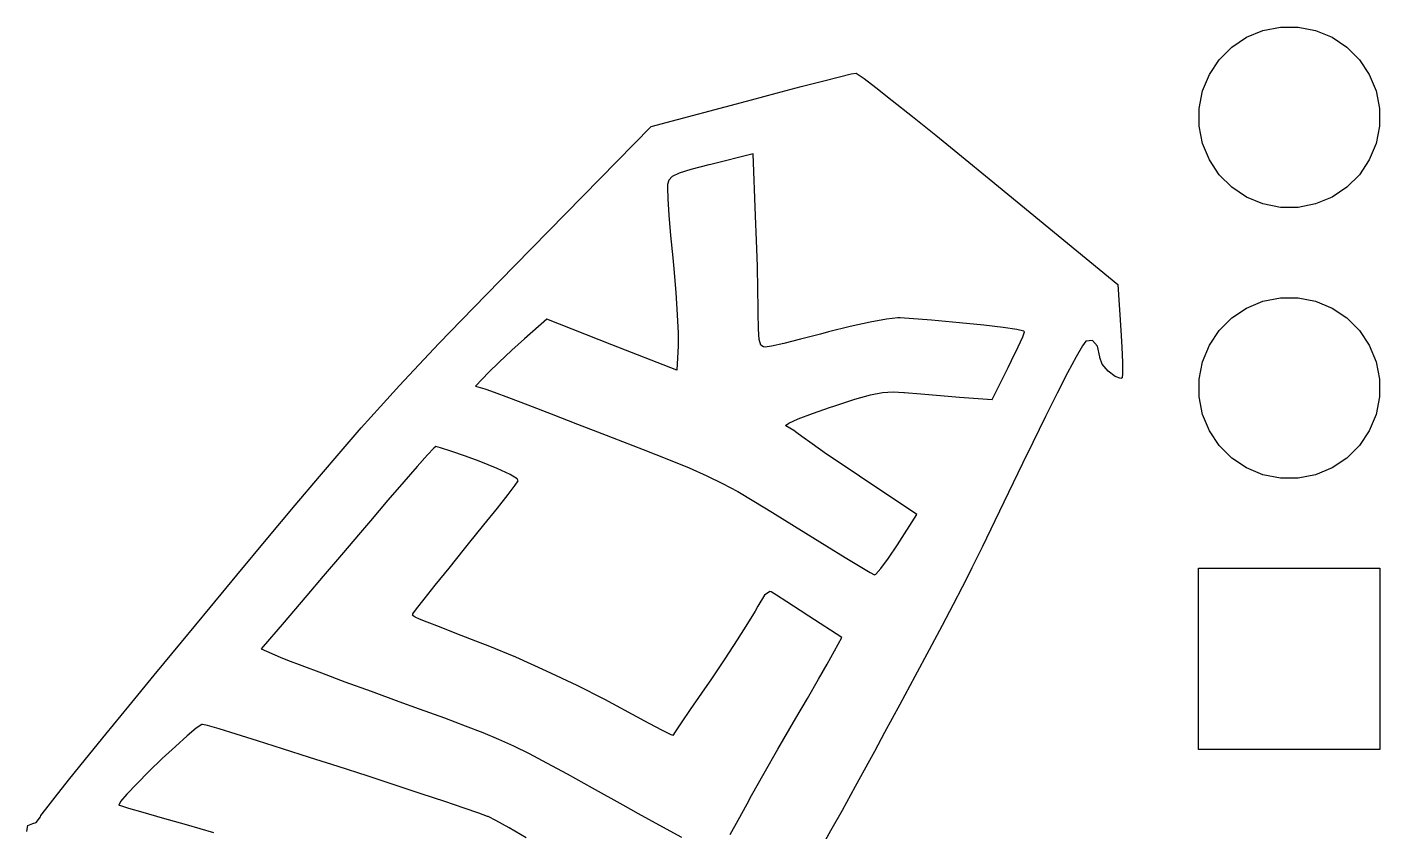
# Model space of a CAD drawing. Header units: millimetres. Extents: x 50.8 to 70.2, y -80.5 to -30.
# Drawn here: x 57.55 to 70.24, y -63.47 to -55.92 of the extents above; entities that cross this region are included whole.
import ezdxf

# ---------------------------------------------------------------- set-up
doc = ezdxf.new("R2010")
doc.units = ezdxf.units.MM
doc.layers.add('B.Mask', color=4, linetype='CONTINUOUS', true_color=0x02ffee)

msp = doc.modelspace()

# ---------------------------------------------------------------- linework, layer by layer
at = {"layer": 'B.Mask', "linetype": 'CONTINUOUS'}
for p, q in [((69.143258, -55.956601), (69.306685, -55.924093)), ((69.306685, -55.924093), (69.473315, -55.924093)), ((69.473315, -55.924093), (69.636742, -55.956601)), ((68.850766, -56.112941), (68.989313, -56.020367)), ((68.989313, -56.020367), (69.143258, -55.956601)), ((69.636742, -55.956601), (69.790687, -56.020367)), ((69.790687, -56.020367), (69.929234, -56.112941)), ((68.732941, -56.230766), (68.850766, -56.112941)), ((69.929234, -56.112941), (70.047059, -56.230766)), ((68.640367, -56.369313), (68.732941, -56.230766)), ((70.047059, -56.230766), (70.139633, -56.369313)), ((64.812188, -56.482471), (65.014006, -56.430409)), ((65.014006, -56.430409), (65.173885, -56.390171)), ((65.173885, -56.390171), (65.28184, -56.364301)), ((65.28184, -56.364301), (65.327883, -56.355345)), ((65.327883, -56.355345), (65.339663, -56.361387)), ((65.339663, -56.361387), (65.403085, -56.406619)), ((65.403085, -56.406619), (65.514555, -56.491944)), ((68.576601, -56.523258), (68.640367, -56.369313)), ((70.139633, -56.369313), (70.203399, -56.523258)), ((64.34657, -56.605483), (64.578421, -56.543809)), ((64.578421, -56.543809), (64.812188, -56.482471)), ((65.514555, -56.491944), (65.667873, -56.612428)), ((68.544093, -56.686685), (68.576601, -56.523258)), ((70.203399, -56.523258), (70.235907, -56.686685)), ((63.407364, -56.856874), (64.34657, -56.605483)), ((65.667873, -56.612428), (65.856832, -56.76314)), ((68.544093, -56.853315), (68.544093, -56.686685)), ((70.235907, -56.686685), (70.235907, -56.853315)), ((65.856832, -56.76314), (66.075232, -56.939148)), ((62.125636, -58.163382), (63.407364, -56.856874)), ((66.075232, -56.939148), (66.316868, -57.13552)), ((68.576601, -57.016742), (68.544093, -56.853315)), ((70.235907, -56.853315), (70.203399, -57.016742)), ((68.640367, -57.170687), (68.576601, -57.016742)), ((70.203399, -57.016742), (70.139633, -57.170687)), ((64.362124, -57.112906), (63.967352, -57.21178)), ((64.386217, -57.69377), (64.362124, -57.112906)), ((66.316868, -57.13552), (66.575537, -57.347322)), ((68.732941, -57.309234), (68.640367, -57.170687)), ((70.139633, -57.170687), (70.047059, -57.309234)), ((63.603913, -57.326025), (63.57195, -57.359147)), ((63.668425, -57.295277), (63.603913, -57.326025)), ((63.778441, -57.260905), (63.668425, -57.295277)), ((63.946914, -57.216909), (63.778441, -57.260905)), ((63.967352, -57.21178), (63.946914, -57.216909)), ((68.850766, -57.427059), (68.732941, -57.309234)), ((70.047059, -57.309234), (69.929234, -57.427059)), ((63.559583, -57.400645), (63.558239, -57.431902)), ((63.558239, -57.431902), (63.56195, -57.535285)), ((63.57195, -57.359147), (63.559583, -57.400645)), ((66.575537, -57.347322), (67.781085, -58.338046)), ((68.989313, -57.519633), (68.850766, -57.427059)), ((69.929234, -57.427059), (69.790687, -57.519633)), ((63.56195, -57.535285), (63.572302, -57.688971)), ((69.143258, -57.583399), (68.989313, -57.519633)), ((69.306685, -57.615907), (69.143258, -57.583399)), ((69.636742, -57.583399), (69.473315, -57.615907)), ((69.790687, -57.519633), (69.636742, -57.583399)), ((63.572302, -57.688971), (63.588228, -57.878015)), ((64.394982, -57.927291), (64.386217, -57.69377)), ((69.473315, -57.615907), (69.306685, -57.615907)), ((63.588228, -57.878015), (63.60866, -58.087474)), ((64.40234, -58.165585), (64.394982, -57.927291)), ((63.60866, -58.087474), (63.618904, -58.190834)), ((61.861645, -58.432945), (62.125636, -58.163382)), ((63.618904, -58.190834), (63.637904, -58.41425)), ((64.407649, -58.384625), (64.40234, -58.165585)), ((67.781085, -58.338046), (67.810324, -58.767472)), ((61.628267, -58.672693), (61.861645, -58.432945)), ((63.637904, -58.41425), (63.651694, -58.622245)), ((64.410268, -58.560387), (64.407649, -58.384625)), ((69.143258, -58.496601), (69.306685, -58.464093)), ((69.306685, -58.464093), (69.473315, -58.464093)), ((69.473315, -58.464093), (69.636742, -58.496601)), ((64.410433, -58.600513), (64.410268, -58.560387)), ((64.412136, -58.758126), (64.410433, -58.600513)), ((68.850766, -58.652941), (68.989313, -58.560367)), ((68.989313, -58.560367), (69.143258, -58.496601)), ((69.636742, -58.496601), (69.790687, -58.560367)), ((69.790687, -58.560367), (69.929234, -58.652941)), ((61.418887, -58.890054), (61.628267, -58.672693)), ((62.42865, -58.665256), (62.218504, -58.848369)), ((63.037859, -58.904378), (62.42865, -58.665256)), ((63.651694, -58.622245), (63.659089, -58.795302)), ((65.272125, -58.732956), (65.070613, -58.78404)), ((65.458961, -58.691584), (65.272125, -58.732956)), ((65.613943, -58.663316), (65.458961, -58.691584)), ((65.719893, -58.651549), (65.613943, -58.663316)), ((65.739932, -58.651771), (65.719893, -58.651549)), ((66.034291, -58.674206), (65.739932, -58.651771)), ((66.299275, -58.697309), (66.034291, -58.674206)), ((66.526583, -58.720141), (66.299275, -58.697309)), ((66.707914, -58.741766), (66.526583, -58.720141)), ((68.732941, -58.770766), (68.850766, -58.652941)), ((69.929234, -58.652941), (70.047059, -58.770766)), ((62.218504, -58.848369), (62.10047, -58.95392)), ((63.659089, -58.795302), (63.658901, -58.913906)), ((64.419006, -58.855342), (64.412136, -58.758126)), ((64.433905, -58.906219), (64.419006, -58.855342)), ((64.808203, -58.852619), (64.650486, -58.891253)), ((64.993546, -58.804646), (64.808203, -58.852619)), ((65.070613, -58.78404), (64.993546, -58.804646)), ((66.834967, -58.761247), (66.707914, -58.741766)), ((66.899443, -58.777647), (66.834967, -58.761247)), ((66.847852, -58.924651), (66.890083, -58.829372)), ((66.890083, -58.829372), (66.905865, -58.783377)), ((66.905865, -58.783377), (66.899443, -58.777647)), ((67.810324, -58.767472), (67.819955, -58.927633)), ((68.640367, -58.909313), (68.732941, -58.770766)), ((70.047059, -58.770766), (70.139633, -58.909313)), ((61.226885, -59.092455), (61.418887, -58.890054)), ((62.10047, -58.95392), (61.977391, -59.068835)), ((63.647067, -59.143501), (63.037859, -58.904378)), ((63.658901, -58.913906), (63.647067, -59.143501)), ((64.459696, -58.92481), (64.433905, -58.906219)), ((64.476795, -58.926393), (64.459696, -58.92481)), ((64.535112, -58.91702), (64.476795, -58.926393)), ((64.650486, -58.891253), (64.535112, -58.91702)), ((66.786842, -59.052285), (66.847852, -58.924651)), ((67.450807, -58.914313), (67.392307, -59.015953)), ((67.482442, -58.870736), (67.450807, -58.914313)), ((67.482754, -58.870528), (67.482442, -58.870736)), ((67.545755, -58.862548), (67.482754, -58.870528)), ((67.592749, -58.915961), (67.545755, -58.862548)), ((67.612815, -59.01785), (67.592749, -58.915961)), ((67.819955, -58.927633), (67.825953, -59.071575)), ((68.576601, -59.063258), (68.640367, -58.909313)), ((70.139633, -58.909313), (70.203399, -59.063258)), ((61.045646, -59.287323), (61.226885, -59.092455)), ((61.977391, -59.068835), (61.88359, -59.161463)), ((66.754628, -59.117113), (66.786842, -59.052285)), ((67.392307, -59.015953), (67.311732, -59.166511)), ((67.612919, -59.024529), (67.612815, -59.01785)), ((67.636746, -59.084737), (67.612919, -59.024529)), ((67.692647, -59.150621), (67.636746, -59.084737)), ((67.825953, -59.071575), (67.827067, -59.172025)), ((68.544093, -59.226685), (68.576601, -59.063258)), ((70.203399, -59.063258), (70.235907, -59.226685)), ((61.88359, -59.161463), (61.758822, -59.291442)), ((66.60339, -59.417909), (66.754628, -59.117113)), ((67.311732, -59.166511), (67.213871, -59.356841)), ((67.758351, -59.202124), (67.692647, -59.150621)), ((67.811582, -59.219188), (67.758351, -59.202124)), ((67.822866, -59.213595), (67.811582, -59.219188)), ((67.827067, -59.172025), (67.822866, -59.213595)), ((68.544093, -59.393315), (68.544093, -59.226685)), ((70.235907, -59.226685), (70.235907, -59.393315)), ((60.868551, -59.482088), (61.045646, -59.287323)), ((61.758822, -59.291442), (61.846346, -59.318066)), ((61.846346, -59.318066), (61.857662, -59.321823)), ((61.857662, -59.321823), (61.93456, -59.349773)), ((61.93456, -59.349773), (62.068367, -59.399898)), ((65.461875, -59.374834), (65.575885, -59.3528)), ((65.575885, -59.3528), (65.674937, -59.345982)), ((65.674937, -59.345982), (65.776494, -59.350876)), ((65.776494, -59.350876), (65.783098, -59.351457)), ((65.783098, -59.351457), (65.933956, -59.364334)), ((65.933956, -59.364334), (66.11853, -59.379559)), ((67.213871, -59.356841), (67.103512, -59.577797)), ((60.688983, -59.684175), (60.868551, -59.482088)), ((62.068367, -59.399898), (62.249667, -59.468619)), ((62.249667, -59.468619), (62.469042, -59.552357)), ((64.919553, -59.547581), (65.087491, -59.489076)), ((65.087491, -59.489076), (65.119139, -59.478558)), ((65.119139, -59.478558), (65.315447, -59.415586)), ((65.315447, -59.415586), (65.461875, -59.374834)), ((66.11853, -59.379559), (66.298396, -59.393961)), ((66.298396, -59.393961), (66.60339, -59.417909)), ((68.576601, -59.556742), (68.544093, -59.393315)), ((70.235907, -59.393315), (70.203399, -59.556742)), ((62.469042, -59.552357), (62.717077, -59.647535)), ((64.69842, -59.638626), (64.78617, -59.598987)), ((64.78617, -59.598987), (64.919553, -59.547581)), ((67.103512, -59.577797), (66.985446, -59.820235)), ((68.640367, -59.710687), (68.576601, -59.556742)), ((70.203399, -59.556742), (70.139633, -59.710687)), ((60.500326, -59.901014), (60.688983, -59.684175)), ((62.717077, -59.647535), (62.984357, -59.750574)), ((64.667381, -59.661827), (64.69842, -59.638626)), ((64.670596, -59.664822), (64.667381, -59.661827)), ((64.745696, -59.707124), (64.670596, -59.664822)), ((64.77301, -59.730447), (64.745696, -59.707124)), ((64.818499, -59.765924), (64.77301, -59.730447)), ((68.732941, -59.849234), (68.640367, -59.710687)), ((70.139633, -59.710687), (70.047059, -59.849234)), ((61.370337, -59.87258), (61.309391, -59.937347)), ((61.388293, -59.857259), (61.370337, -59.87258)), ((61.431097, -59.869259), (61.388293, -59.857259)), ((61.528372, -59.90193), (61.431097, -59.869259)), ((62.984357, -59.750574), (63.041573, -59.772687)), ((63.041573, -59.772687), (63.332499, -59.885643)), ((64.914967, -59.834651), (64.818499, -59.765924)), ((65.051213, -59.928864), (64.914967, -59.834651)), ((66.985446, -59.820235), (66.889978, -60.018259)), ((68.850766, -59.967059), (68.732941, -59.849234)), ((70.047059, -59.849234), (69.929234, -59.967059)), ((60.295961, -60.14003), (60.500326, -59.901014)), ((61.309391, -59.937347), (61.212453, -60.0457)), ((61.66477, -59.949992), (61.528372, -59.90193)), ((61.794325, -59.996922), (61.66477, -59.949992)), ((61.96323, -60.063025), (61.794325, -59.996922)), ((63.332499, -59.885643), (63.568664, -59.979211)), ((63.568664, -59.979211), (63.762698, -60.059501)), ((65.216037, -60.040799), (65.051213, -59.928864)), ((68.989313, -60.059633), (68.850766, -59.967059)), ((69.929234, -59.967059), (69.790687, -60.059633)), ((61.212453, -60.0457), (61.086332, -60.18991)), ((62.08538, -60.11964), (61.96323, -60.063025)), ((62.151454, -60.162114), (62.08538, -60.11964)), ((63.762698, -60.059501), (63.927229, -60.132624)), ((65.358996, -60.136592), (65.216037, -60.040799)), ((66.889978, -60.018259), (66.758277, -60.290197)), ((69.143258, -60.123399), (68.989313, -60.059633)), ((69.306685, -60.155907), (69.143258, -60.123399)), ((69.636742, -60.123399), (69.473315, -60.155907)), ((69.790687, -60.059633), (69.636742, -60.123399)), ((60.069272, -60.408653), (60.295961, -60.14003)), ((61.086332, -60.18991), (60.937837, -60.362246)), ((62.065026, -60.308915), (62.132594, -60.220083)), ((62.132594, -60.220083), (62.160109, -60.17947)), ((62.160109, -60.17947), (62.151454, -60.162114)), ((63.927229, -60.132624), (64.074887, -60.204691)), ((64.074887, -60.204691), (64.218301, -60.281813)), ((65.897767, -60.495523), (65.358996, -60.136592)), ((69.473315, -60.155907), (69.306685, -60.155907)), ((60.937837, -60.362246), (60.773777, -60.554978)), ((61.964706, -60.436689), (62.065026, -60.308915)), ((64.218301, -60.281813), (64.370099, -60.3701)), ((64.370099, -60.3701), (64.54291, -60.475663)), ((66.758277, -60.290197), (66.629933, -60.553911)), ((59.813641, -60.71431), (60.069272, -60.408653)), ((61.838936, -60.594128), (61.964706, -60.436689)), ((64.54291, -60.475663), (64.749363, -60.604614)), ((65.716537, -60.781706), (65.897767, -60.495523)), ((60.773777, -60.554978), (60.681645, -60.663779)), ((61.69502, -60.771957), (61.838936, -60.594128)), ((64.749363, -60.604614), (64.855777, -60.671194)), ((66.629933, -60.553911), (66.512144, -60.794659)), ((59.522451, -61.064427), (59.813641, -60.71431)), ((60.681645, -60.663779), (60.502967, -60.874495)), ((64.855777, -60.671194), (65.053794, -60.794167)), ((60.502967, -60.874495), (60.331968, -61.07581)), ((61.511242, -60.997934), (61.657206, -60.818335)), ((61.657206, -60.818335), (61.69502, -60.771957)), ((65.053794, -60.794167), (65.226632, -60.900306)), ((65.633145, -60.90683), (65.716537, -60.781706)), ((66.512144, -60.794659), (66.412108, -60.997699)), ((61.38277, -61.157621), (61.511242, -60.997934)), ((65.226632, -60.900306), (65.364844, -60.983872)), ((65.364844, -60.983872), (65.458981, -61.039126)), ((65.512267, -61.054693), (65.561482, -61.002415)), ((65.561482, -61.002415), (65.633145, -60.90683)), ((66.412108, -60.997699), (66.337022, -61.148289)), ((68.54, -62.7), (68.54, -61)), ((68.54, -61), (70.24, -61)), ((70.24, -61), (70.24, -62.7)), ((59.271017, -61.36757), (59.522451, -61.064427)), ((60.331968, -61.07581), (60.178746, -61.255851)), ((65.458981, -61.039126), (65.499596, -61.06033)), ((65.499596, -61.06033), (65.512267, -61.054693)), ((60.178746, -61.255851), (60.053401, -61.402744)), ((61.278769, -61.288586), (61.38277, -61.157621)), ((64.469869, -61.253648), (64.407053, -61.35521)), ((64.520431, -61.2186), (64.469869, -61.253648)), ((64.533026, -61.221974), (64.520431, -61.2186)), ((64.582237, -61.252791), (64.533026, -61.221974)), ((64.677748, -61.314148), (64.582237, -61.252791)), ((66.321892, -61.178172), (66.239022, -61.338887)), ((66.337022, -61.148289), (66.321892, -61.178172)), ((59.00137, -61.693527), (59.271017, -61.36757)), ((61.172099, -61.429119), (61.206219, -61.382022)), ((61.206219, -61.382022), (61.278769, -61.288586)), ((64.407053, -61.35521), (64.380851, -61.402603)), ((64.803571, -61.395739), (64.677748, -61.314148)), ((64.885782, -61.449346), (64.803571, -61.395739)), ((66.239022, -61.338887), (66.134619, -61.537776)), ((59.966033, -61.504616), (59.748634, -61.756754)), ((60.053401, -61.402744), (59.966033, -61.504616)), ((61.169973, -61.439618), (61.170381, -61.432755)), ((61.174635, -61.446673), (61.169973, -61.439618)), ((61.170381, -61.432755), (61.172099, -61.429119)), ((61.193194, -61.457615), (61.174635, -61.446673)), ((61.234477, -61.476142), (61.193194, -61.457615)), ((61.307312, -61.505949), (61.234477, -61.476142)), ((61.420526, -61.550733), (61.307312, -61.505949)), ((64.310327, -61.518843), (64.212379, -61.672797)), ((64.380851, -61.402603), (64.310327, -61.518843)), ((65.193411, -61.650353), (64.885782, -61.449346)), ((61.582947, -61.61419), (61.420526, -61.550733)), ((61.803403, -61.700016), (61.582947, -61.61419)), ((65.05542, -61.89915), (65.193411, -61.650353)), ((66.134619, -61.537776), (66.013393, -61.766178)), ((58.74577, -62.003727), (59.00137, -61.693527)), ((59.748634, -61.756754), (59.928789, -61.834028)), ((61.878006, -61.729055), (61.803403, -61.700016)), ((62.136471, -61.835606), (61.878006, -61.729055)), ((64.212379, -61.672797), (64.096228, -61.850057)), ((66.013393, -61.766178), (65.880055, -62.015432)), ((59.928789, -61.834028), (59.996973, -61.861552)), ((59.996973, -61.861552), (60.131748, -61.913385)), ((62.424885, -61.964174), (62.136471, -61.835606)), ((64.096228, -61.850057), (63.971098, -62.036217)), ((64.974873, -62.041918), (65.05542, -61.89915)), ((58.508207, -62.293247), (58.74577, -62.003727)), ((60.131748, -61.913385), (60.315046, -61.982373)), ((60.315046, -61.982373), (60.535262, -62.064183)), ((62.713251, -62.100821), (62.424885, -61.964174)), ((65.880055, -62.015432), (65.739316, -62.276878)), ((60.535262, -62.064183), (60.780791, -62.154482)), ((60.780791, -62.154482), (61.040029, -62.248937)), ((62.971572, -62.23161), (62.713251, -62.100821)), ((63.971098, -62.036217), (63.879387, -62.17088)), ((64.872265, -62.220321), (64.974873, -62.041918)), ((61.040029, -62.248937), (61.23081, -62.318052)), ((63.047769, -62.272565), (62.971572, -62.23161)), ((63.230374, -62.371901), (63.047769, -62.272565)), ((63.879387, -62.17088), (63.773475, -62.326402)), ((64.763888, -62.406142), (64.872265, -62.220321)), ((65.739316, -62.276878), (65.595885, -62.541854)), ((58.292673, -62.557165), (58.508207, -62.293247)), ((61.23081, -62.318052), (61.46808, -62.404305)), ((61.46808, -62.404305), (61.663232, -62.476719)), ((63.388485, -62.456518), (63.230374, -62.371901)), ((63.773475, -62.326402), (63.688532, -62.451143)), ((64.707444, -62.50176), (64.763888, -62.406142)), ((59.141768, -62.499552), (59.055366, -62.571489)), ((59.192903, -62.465747), (59.141768, -62.499552)), ((59.198299, -62.464516), (59.192903, -62.465747)), ((59.246021, -62.475727), (59.198299, -62.464516)), ((59.354709, -62.507264), (59.246021, -62.475727)), ((59.514635, -62.555987), (59.354709, -62.507264)), ((61.663232, -62.476719), (61.828202, -62.540812)), ((63.51137, -62.520783), (63.388485, -62.456518)), ((63.588291, -62.559066), (63.51137, -62.520783)), ((63.631546, -62.534841), (63.609503, -62.567236)), ((63.688532, -62.451143), (63.631546, -62.534841)), ((64.592925, -62.698186), (64.707444, -62.50176)), ((58.10316, -62.790559), (58.292673, -62.557165)), ((59.055366, -62.571489), (58.945045, -62.670581)), ((59.716069, -62.618754), (59.514635, -62.555987)), ((59.949285, -62.692425), (59.716069, -62.618754)), ((61.828202, -62.540812), (61.974928, -62.602102)), ((61.974928, -62.602102), (62.115345, -62.666106)), ((63.609503, -62.567236), (63.588291, -62.559066)), ((65.595885, -62.541854), (65.499596, -62.718786)), ((57.943657, -62.988506), (58.10316, -62.790559)), ((58.822152, -62.785855), (58.698034, -62.906336)), ((58.945045, -62.670581), (58.822152, -62.785855)), ((60.204554, -62.773858), (59.949285, -62.692425)), ((60.472149, -62.859911), (60.204554, -62.773858)), ((62.115345, -62.666106), (62.261389, -62.738344)), ((62.261389, -62.738344), (62.424997, -62.824331)), ((64.466188, -62.920998), (64.592925, -62.698186)), ((65.499596, -62.718786), (65.454473, -62.8017)), ((70.24, -62.7), (68.54, -62.7)), ((58.698034, -62.906336), (58.58404, -63.02105)), ((60.74234, -62.947444), (60.472149, -62.859911)), ((62.424997, -62.824331), (62.618103, -62.929587)), ((65.454473, -62.8017), (65.319791, -63.047755)), ((57.818157, -63.146085), (57.943657, -62.988506)), ((58.58404, -63.02105), (58.491516, -63.119022)), ((61.005401, -63.033316), (60.74234, -62.947444)), ((61.251603, -63.114385), (61.005401, -63.033316)), ((62.618103, -62.929587), (62.852645, -63.05963)), ((64.348313, -63.132968), (64.466188, -62.920998)), ((57.73065, -63.258372), (57.818157, -63.146085)), ((58.491516, -63.119022), (58.431809, -63.189278)), ((61.471218, -63.18751), (61.251603, -63.114385)), ((62.852645, -63.05963), (63.140559, -63.219976)), ((64.306747, -63.209384), (64.348313, -63.132968)), ((65.319791, -63.047755), (65.196549, -63.271358)), ((57.685128, -63.320446), (57.73065, -63.258372)), ((58.431809, -63.189278), (58.416268, -63.220843)), ((58.416268, -63.220843), (58.429931, -63.225947)), ((58.429931, -63.225947), (58.505437, -63.249169)), ((58.505437, -63.249169), (58.639159, -63.288416)), ((58.639159, -63.288416), (58.822444, -63.341204)), ((61.654518, -63.249551), (61.471218, -63.18751)), ((61.791776, -63.297365), (61.654518, -63.249551)), ((61.873262, -63.327812), (61.791776, -63.297365)), ((63.140559, -63.219976), (63.283407, -63.29942)), ((63.283407, -63.29942), (63.513749, -63.426771)), ((64.222957, -63.362524), (64.306747, -63.209384)), ((65.196549, -63.271358), (65.089457, -63.463848)), ((57.557771, -63.427676), (57.562544, -63.414232)), ((57.562544, -63.414232), (57.609293, -63.395601)), ((57.609293, -63.395601), (57.639299, -63.385728)), ((57.639299, -63.385728), (57.67947, -63.330426)), ((57.67947, -63.330426), (57.685128, -63.320446)), ((58.822444, -63.341204), (59.046639, -63.405047)), ((59.046639, -63.405047), (59.303094, -63.47746)), ((61.878006, -63.329796), (61.873262, -63.327812)), ((61.950408, -63.36625), (61.878006, -63.329796)), ((62.073919, -63.434457), (61.950408, -63.36625)), ((64.147165, -63.496897), (64.222957, -63.362524)), ((57.551613, -63.469345), (57.557771, -63.427676)), ((62.236108, -63.527297), (62.073919, -63.434457)), ((63.513749, -63.426771), (63.690822, -63.522812)), ((65.089457, -63.463848), (65.003226, -63.616565))]:
    msp.add_line(p, q, dxfattribs=at)

doc.saveas('drawing.dxf')
